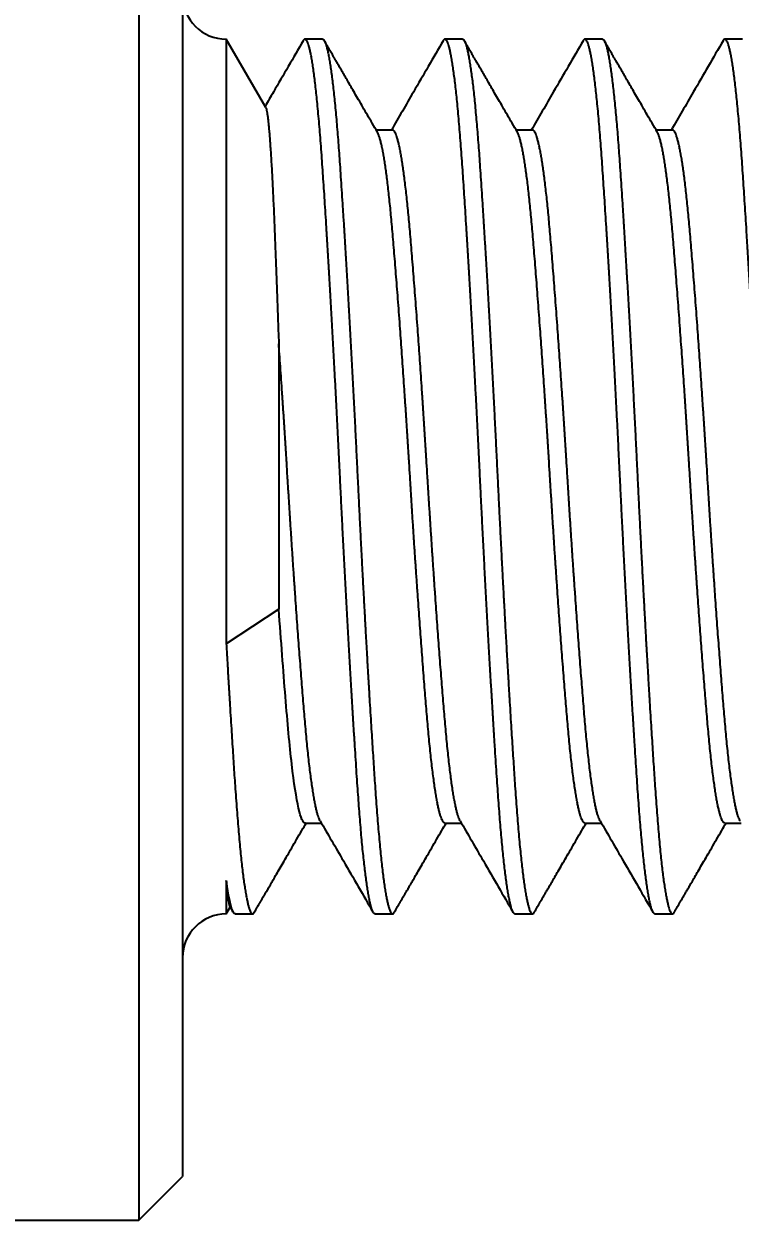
# Model space of a CAD drawing. Header units: millimetres. Extents: x 1.1 to 47.7, y 1.1 to 36.6.
# Drawn here: x 25.13 to 29.22, y 12.52 to 19.36 of the extents above; entities that cross this region are included whole.
import ezdxf

# ---------------------------------------------------------------- set-up
doc = ezdxf.new("R2010")
doc.units = ezdxf.units.MM
doc.header["$LTSCALE"] = 0.17487
doc.linetypes.add('SLD-Solid', pattern=[0])
doc.styles.add('SLDTEXTSTYLE0', font='ARIAL.TTF', dxfattribs={"width": 0.948})
doc.dimstyles.new('SLDDIMSTYLE1', dxfattribs={"dimtxt": 0.538946, "dimasz": 0.538946, "dimexe": 0, "dimexo": 0.0625, "dimgap": 0.134737, "dimtad": 0, "dimtih": 1, "dimtoh": 1, "dimdec": 3, "dimrnd": 1e-09, "dimzin": 12, "dimdsep": 46, "dimtxsty": 'SLDTEXTSTYLE0', "dimsah": 1, "dimcen": 0.09, "dimadec": 0, "dimazin": 3, "dimtfac": 1, "dimtdec": 3, "dimtofl": 0, "dimtmove": 0, "dimatfit": 3, "dimfxl": 0, "dimfrac": 2, "dimtolj": 1, "dimtzin": 12, "dimarcsym": 0})

# ---------------------------------------------------------------- blocks, each defined once
blk = doc.blocks.new('_D_3')
at = {"color": 7, "linetype": 'SLD-Solid', "lineweight": 0}
for p, q in [((26.0373, 21.5791), (26.0373, 23.0497)), ((42.0373, 19.8291), (42.0373, 23.0497)), ((26.0373, 22.7721), (33.0103, 22.7721)), ((42.0373, 22.7721), (35.0666, 22.7721))]:
    blk.add_line(p, q, dxfattribs=at)
at = {"color": 7, "linetype": 'SLD-Solid', "lineweight": 18}
for points in [[(26.0373, 22.7721), (26.5763, 22.6892), (26.5763, 22.855)], [(42.0373, 22.7721), (41.4984, 22.855), (41.4984, 22.6892)]]:
    blk.add_solid(points, dxfattribs=at)
at = {"color": 7, "linetype": 'SLD-Solid', "lineweight": 18, "insert": (33.0103, 23.074), "char_height": 0.55521, "attachment_point": 1, "style": 'SLDTEXTSTYLE0'}
blk.add_mtext('16mm', dxfattribs=at)

msp = doc.modelspace()

# ---------------------------------------------------------------- linework, layer by layer
at = {"color": 7, "linetype": 'SLD-Solid', "lineweight": 25}
for p, q in [((25.7873, 21.0239), (25.7873, 12.5239)), ((26.0373, 20.7739), (26.0373, 12.7739)), ((26.5124, 18.8841), (26.2873, 19.2739)), ((26.2873, 19.2739), (26.2873, 15.8172)), ((26.8373, 19.2739), (26.7373, 19.2739)), ((27.6373, 19.2739), (27.5373, 19.2739)), ((28.4373, 19.2739), (28.3373, 19.2739)), ((29.2373, 19.2739), (29.1373, 19.2739)), ((27.2373, 18.7543), (27.1439, 18.7543)), ((28.0373, 18.7543), (27.9439, 18.7543)), ((28.8373, 18.7543), (28.7439, 18.7543)), ((26.5873, 16.016), (26.2873, 15.8172)), ((26.7373, 14.7935), (26.8307, 14.7935)), ((27.5373, 14.7935), (27.6307, 14.7935)), ((28.3373, 14.7935), (28.4307, 14.7935)), ((29.1373, 14.7935), (29.2307, 14.7935)), ((26.2873, 14.4642), (26.2873, 14.2739)), ((26.2873, 14.2739), (26.3097, 14.3126)), ((26.3067, 14.3177), (26.3268, 14.2831)), ((26.3373, 14.2739), (26.4373, 14.2739)), ((27.1373, 14.2739), (27.2373, 14.2739)), ((27.9373, 14.2739), (28.0373, 14.2739)), ((28.7373, 14.2739), (28.8373, 14.2739)), ((25.7873, 12.5239), (26.0373, 12.7739)), ((25.0373, 12.5239), (25.7873, 12.5239))]:
    msp.add_line(p, q, dxfattribs=at)
for centre, start, end in [((26.2873, 19.5239), 180, 270), ((26.2873, 14.0239), 90, 180)]:
    msp.add_arc(centre, 0.25, start, end, dxfattribs=at)
for points, knots in [([(26.7268, 19.2646), (26.67, 19.1667), (26.5975, 19.0417), (26.525, 18.9167), (26.5092, 18.8895)], [0, 0, 0, 0, 0.782898, 1, 1, 1, 1]), ([(27.1373, 14.2739), (27.1357, 14.2743), (27.1326, 14.275), (27.1277, 14.281), (27.1227, 14.2907), (27.1177, 14.3043), (27.1127, 14.3218), (27.1076, 14.343), (27.1025, 14.3681), (27.0973, 14.397), (27.0922, 14.4295), (27.0871, 14.4655), (27.082, 14.5047), (27.0769, 14.5474), (27.0718, 14.5937), (27.0667, 14.6436), (27.0616, 14.697), (27.0566, 14.7533), (27.0516, 14.8126), (27.0468, 14.8745), (27.042, 14.9389), (27.0373, 15.0067), (27.0324, 15.0782), (27.0274, 15.1539), (27.0223, 15.2328), (27.0172, 15.3146), (27.0119, 15.3993), (27.0067, 15.485), (27.0015, 15.5714), (26.9964, 15.658), (26.9913, 15.7465), (26.9862, 15.8367), (26.9811, 15.9282), (26.976, 16.021), (26.9709, 16.1147), (26.9659, 16.2093), (26.9609, 16.3044), (26.956, 16.3992), (26.9512, 16.4936), (26.9465, 16.5873), (26.9418, 16.6807), (26.9372, 16.7764), (26.9324, 16.8745), (26.9274, 16.9755), (26.9223, 17.0767), (26.9172, 17.178), (26.9119, 17.2791), (26.9067, 17.3778), (26.9015, 17.4739), (26.8964, 17.5673), (26.8913, 17.6595), (26.8862, 17.7505), (26.8811, 17.84), (26.876, 17.9277), (26.8709, 18.0135), (26.8659, 18.0972), (26.8609, 18.1786), (26.856, 18.2572), (26.8512, 18.3327), (26.8465, 18.4052), (26.8418, 18.475), (26.8372, 18.5438), (26.8324, 18.6119), (26.8274, 18.6789), (26.8223, 18.7432), (26.8172, 18.8047), (26.8119, 18.8629), (26.8067, 18.9168), (26.8015, 18.9664), (26.7964, 19.0118), (26.7913, 19.0537), (26.7862, 19.0923), (26.7811, 19.1272), (26.776, 19.1585), (26.7709, 19.1861), (26.7659, 19.2099), (26.7609, 19.23), (26.756, 19.2463), (26.7512, 19.2587), (26.7465, 19.2675), (26.7418, 19.2727), (26.7372, 19.2746), (26.7324, 19.2723), (26.7289, 19.2688), (26.727, 19.2649), (26.7268, 19.2644)], [0, 0, 0, 0, 0.012117, 0.02432, 0.036599, 0.048947, 0.061117, 0.073335, 0.08559, 0.097874, 0.110177, 0.122269, 0.13436, 0.146442, 0.158505, 0.170785, 0.183026, 0.195219, 0.207355, 0.219425, 0.23142, 0.243333, 0.255773, 0.268303, 0.280914, 0.293596, 0.306338, 0.319131, 0.331229, 0.343353, 0.355493, 0.367641, 0.379787, 0.391922, 0.404036, 0.41612, 0.428164, 0.440161, 0.451889, 0.463554, 0.475148, 0.486665, 0.499106, 0.511636, 0.524247, 0.536928, 0.549671, 0.562463, 0.574561, 0.586685, 0.598826, 0.610974, 0.62312, 0.635255, 0.647368, 0.659452, 0.671497, 0.683494, 0.695222, 0.706887, 0.718481, 0.729998, 0.742438, 0.754968, 0.767579, 0.780261, 0.793003, 0.805796, 0.817894, 0.830018, 0.842159, 0.854307, 0.866453, 0.878587, 0.890701, 0.902785, 0.91483, 0.926827, 0.938554, 0.950219, 0.961814, 0.973331, 0.985771, 0.998301, 1, 1, 1, 1]), ([(26.8373, 19.2739), (26.8389, 19.2735), (26.8422, 19.2727), (26.8472, 19.2664), (26.8523, 19.2562), (26.8575, 19.2417), (26.8627, 19.223), (26.8679, 19.2005), (26.8731, 19.1745), (26.8782, 19.1453), (26.8833, 19.1124), (26.8884, 19.0759), (26.8936, 19.0359), (26.8987, 18.9924), (26.9037, 18.9457), (26.9088, 18.8957), (26.9138, 18.8427), (26.9187, 18.7871), (26.9235, 18.7291), (26.9282, 18.6691), (26.9328, 18.6067), (26.9374, 18.5403), (26.9422, 18.4695), (26.9472, 18.3939), (26.9523, 18.315), (26.9575, 18.2332), (26.9627, 18.1485), (26.9679, 18.0628), (26.9731, 17.9764), (26.9782, 17.8897), (26.9833, 17.8012), (26.9884, 17.7111), (26.9936, 17.6196), (26.9987, 17.5268), (27.0037, 17.433), (27.0088, 17.3385), (27.0138, 17.2434), (27.0187, 17.1486), (27.0235, 17.0542), (27.0282, 16.9605), (27.0328, 16.867), (27.0373, 16.775), (27.0417, 16.6841), (27.0461, 16.594), (27.0506, 16.5037), (27.0552, 16.4132), (27.0599, 16.3229), (27.0645, 16.2345), (27.0691, 16.1482), (27.0736, 16.0642), (27.0782, 15.9808), (27.0827, 15.8984), (27.0874, 15.8153), (27.0922, 15.7319), (27.097, 15.6483), (27.1018, 15.5664), (27.1066, 15.4863), (27.1114, 15.4082), (27.116, 15.3336), (27.1205, 15.2626), (27.1248, 15.195), (27.129, 15.1297), (27.1332, 15.0666), (27.1376, 15.002), (27.1422, 14.9359), (27.1472, 14.8689), (27.1523, 14.8045), (27.1575, 14.7431), (27.1627, 14.6848), (27.1679, 14.6309), (27.1731, 14.5814), (27.1782, 14.536), (27.1833, 14.494), (27.1884, 14.4555), (27.1936, 14.4206), (27.1987, 14.3893), (27.2037, 14.3617), (27.2088, 14.3378), (27.2138, 14.3177), (27.2187, 14.3015), (27.2235, 14.2891), (27.2282, 14.2803), (27.2328, 14.2751), (27.2374, 14.2732), (27.2422, 14.2755), (27.2457, 14.279), (27.2477, 14.2829), (27.2479, 14.2834)], [0, 0, 0, 0, 0.01244, 0.02497, 0.037581, 0.050263, 0.063005, 0.075798, 0.087896, 0.10002, 0.11216, 0.124308, 0.136454, 0.148589, 0.160702, 0.172786, 0.184831, 0.196828, 0.208555, 0.22022, 0.231815, 0.243332, 0.255772, 0.268302, 0.280913, 0.293594, 0.306337, 0.319129, 0.331227, 0.343351, 0.355492, 0.36764, 0.379786, 0.39192, 0.404034, 0.416118, 0.428162, 0.440159, 0.451887, 0.463552, 0.475146, 0.486663, 0.497766, 0.508942, 0.520183, 0.531484, 0.542836, 0.554233, 0.565012, 0.575819, 0.586645, 0.597484, 0.60833, 0.619833, 0.631329, 0.642808, 0.654264, 0.665688, 0.677073, 0.687764, 0.698409, 0.708999, 0.719531, 0.729997, 0.742437, 0.754968, 0.767579, 0.78026, 0.793002, 0.805795, 0.817893, 0.830017, 0.842158, 0.854305, 0.866451, 0.878586, 0.8907, 0.902783, 0.914828, 0.926825, 0.938553, 0.950218, 0.961812, 0.973329, 0.985769, 0.998299, 1, 1, 1, 1]), ([(27.1508, 18.7425), (27.141, 18.7593), (27.122, 18.7921), (27.0943, 18.8397), (27.0684, 18.8844), (27.0441, 18.9262), (27.0217, 18.9648), (27.0012, 19.0003), (26.9824, 19.0326), (26.9652, 19.0622), (26.9497, 19.089), (26.9357, 19.1131), (26.9234, 19.1344), (26.9127, 19.1529), (26.9029, 19.1697), (26.8921, 19.1883), (26.8793, 19.2104), (26.8641, 19.2367), (26.8534, 19.255), (26.8479, 19.2646)], [0, 0, 0, 0, 0.096909, 0.188176, 0.273796, 0.353768, 0.42809, 0.495582, 0.557618, 0.614197, 0.665317, 0.711757, 0.752534, 0.787647, 0.817761, 0.849158, 0.894569, 0.944849, 1, 1, 1, 1]), ([(27.5268, 19.2646), (27.47, 19.1667), (27.3714, 18.9966), (27.2726, 18.8265), (27.2307, 18.7543)], [0, 0, 0, 0, 0.575371, 1, 1, 1, 1]), ([(27.9373, 14.2739), (27.9357, 14.2743), (27.9326, 14.275), (27.9277, 14.281), (27.9227, 14.2907), (27.9177, 14.3043), (27.9127, 14.3218), (27.9076, 14.343), (27.9025, 14.3681), (27.8973, 14.397), (27.8922, 14.4295), (27.8871, 14.4655), (27.882, 14.5047), (27.8769, 14.5474), (27.8718, 14.5937), (27.8667, 14.6436), (27.8616, 14.697), (27.8566, 14.7533), (27.8516, 14.8126), (27.8468, 14.8745), (27.842, 14.9389), (27.8373, 15.0067), (27.8324, 15.0782), (27.8274, 15.1539), (27.8223, 15.2328), (27.8172, 15.3146), (27.8119, 15.3993), (27.8067, 15.485), (27.8015, 15.5714), (27.7964, 15.658), (27.7913, 15.7465), (27.7862, 15.8367), (27.7811, 15.9282), (27.776, 16.021), (27.7709, 16.1147), (27.7659, 16.2093), (27.7609, 16.3044), (27.756, 16.3992), (27.7512, 16.4936), (27.7465, 16.5873), (27.7418, 16.6807), (27.7372, 16.7764), (27.7324, 16.8745), (27.7274, 16.9755), (27.7223, 17.0767), (27.7172, 17.178), (27.7119, 17.2791), (27.7067, 17.3778), (27.7015, 17.4739), (27.6964, 17.5673), (27.6913, 17.6595), (27.6862, 17.7505), (27.6811, 17.84), (27.676, 17.9277), (27.6709, 18.0135), (27.6659, 18.0972), (27.6609, 18.1786), (27.656, 18.2572), (27.6512, 18.3327), (27.6465, 18.4052), (27.6418, 18.475), (27.6372, 18.5438), (27.6324, 18.6119), (27.6274, 18.6789), (27.6223, 18.7432), (27.6172, 18.8047), (27.6119, 18.8629), (27.6067, 18.9168), (27.6015, 18.9664), (27.5964, 19.0118), (27.5913, 19.0537), (27.5862, 19.0923), (27.5811, 19.1272), (27.576, 19.1585), (27.5709, 19.1861), (27.5659, 19.2099), (27.5609, 19.23), (27.556, 19.2463), (27.5512, 19.2587), (27.5465, 19.2675), (27.5418, 19.2727), (27.5372, 19.2746), (27.5324, 19.2723), (27.5289, 19.2688), (27.527, 19.2649), (27.5268, 19.2644)], [0, 0, 0, 0, 0.012117, 0.02432, 0.036599, 0.048947, 0.061117, 0.073335, 0.08559, 0.097874, 0.110177, 0.122269, 0.13436, 0.146442, 0.158505, 0.170785, 0.183026, 0.195219, 0.207355, 0.219425, 0.23142, 0.243333, 0.255773, 0.268303, 0.280914, 0.293596, 0.306338, 0.319131, 0.331229, 0.343353, 0.355493, 0.367641, 0.379787, 0.391922, 0.404036, 0.41612, 0.428164, 0.440161, 0.451889, 0.463554, 0.475148, 0.486665, 0.499106, 0.511636, 0.524247, 0.536928, 0.549671, 0.562463, 0.574561, 0.586685, 0.598826, 0.610974, 0.62312, 0.635255, 0.647368, 0.659452, 0.671497, 0.683494, 0.695222, 0.706887, 0.718481, 0.729998, 0.742438, 0.754968, 0.767579, 0.780261, 0.793003, 0.805796, 0.817894, 0.830018, 0.842159, 0.854307, 0.866453, 0.878587, 0.890701, 0.902785, 0.91483, 0.926827, 0.938554, 0.950219, 0.961814, 0.973331, 0.985771, 0.998301, 1, 1, 1, 1]), ([(27.6373, 19.2739), (27.6389, 19.2735), (27.6422, 19.2727), (27.6472, 19.2664), (27.6523, 19.2562), (27.6575, 19.2417), (27.6627, 19.223), (27.6679, 19.2005), (27.6731, 19.1745), (27.6782, 19.1453), (27.6833, 19.1124), (27.6884, 19.0759), (27.6936, 19.0359), (27.6987, 18.9924), (27.7037, 18.9457), (27.7088, 18.8957), (27.7138, 18.8427), (27.7187, 18.7871), (27.7235, 18.7291), (27.7282, 18.6691), (27.7328, 18.6067), (27.7374, 18.5403), (27.7422, 18.4695), (27.7472, 18.3939), (27.7523, 18.315), (27.7575, 18.2332), (27.7627, 18.1485), (27.7679, 18.0628), (27.7731, 17.9764), (27.7782, 17.8897), (27.7833, 17.8012), (27.7884, 17.7111), (27.7936, 17.6196), (27.7987, 17.5268), (27.8037, 17.433), (27.8088, 17.3385), (27.8138, 17.2434), (27.8187, 17.1486), (27.8235, 17.0542), (27.8282, 16.9605), (27.8328, 16.867), (27.8373, 16.775), (27.8417, 16.6841), (27.8461, 16.594), (27.8506, 16.5037), (27.8552, 16.4132), (27.8599, 16.3229), (27.8645, 16.2345), (27.8691, 16.1482), (27.8736, 16.0642), (27.8782, 15.9808), (27.8827, 15.8984), (27.8874, 15.8153), (27.8922, 15.7319), (27.897, 15.6483), (27.9018, 15.5664), (27.9066, 15.4863), (27.9114, 15.4082), (27.916, 15.3336), (27.9205, 15.2626), (27.9248, 15.195), (27.929, 15.1297), (27.9332, 15.0666), (27.9376, 15.002), (27.9422, 14.9359), (27.9472, 14.8689), (27.9523, 14.8045), (27.9575, 14.7431), (27.9627, 14.6848), (27.9679, 14.6309), (27.9731, 14.5814), (27.9782, 14.536), (27.9833, 14.494), (27.9884, 14.4555), (27.9936, 14.4206), (27.9987, 14.3893), (28.0037, 14.3617), (28.0088, 14.3378), (28.0138, 14.3177), (28.0187, 14.3015), (28.0235, 14.2891), (28.0282, 14.2803), (28.0328, 14.2751), (28.0374, 14.2732), (28.0422, 14.2755), (28.0457, 14.279), (28.0477, 14.2829), (28.0479, 14.2834)], [0, 0, 0, 0, 0.01244, 0.02497, 0.037581, 0.050263, 0.063005, 0.075798, 0.087896, 0.10002, 0.11216, 0.124308, 0.136454, 0.148589, 0.160702, 0.172786, 0.184831, 0.196828, 0.208555, 0.22022, 0.231815, 0.243332, 0.255772, 0.268302, 0.280913, 0.293594, 0.306337, 0.319129, 0.331227, 0.343351, 0.355492, 0.36764, 0.379786, 0.39192, 0.404034, 0.416118, 0.428162, 0.440159, 0.451887, 0.463552, 0.475146, 0.486663, 0.497766, 0.508942, 0.520183, 0.531484, 0.542836, 0.554233, 0.565012, 0.575819, 0.586645, 0.597484, 0.60833, 0.619833, 0.631329, 0.642808, 0.654264, 0.665688, 0.677073, 0.687764, 0.698409, 0.708999, 0.719531, 0.729997, 0.742437, 0.754968, 0.767579, 0.78026, 0.793002, 0.805795, 0.817893, 0.830017, 0.842158, 0.854305, 0.866451, 0.878586, 0.8907, 0.902783, 0.914828, 0.926825, 0.938553, 0.950218, 0.961812, 0.973329, 0.985769, 0.998299, 1, 1, 1, 1]), ([(27.9508, 18.7425), (27.941, 18.7593), (27.922, 18.7921), (27.8943, 18.8397), (27.8684, 18.8844), (27.8441, 18.9262), (27.8217, 18.9648), (27.8012, 19.0003), (27.7824, 19.0326), (27.7652, 19.0622), (27.7497, 19.089), (27.7357, 19.1131), (27.7234, 19.1344), (27.7127, 19.1529), (27.7029, 19.1697), (27.6921, 19.1883), (27.6793, 19.2104), (27.6641, 19.2367), (27.6534, 19.255), (27.6479, 19.2646)], [0, 0, 0, 0, 0.096909, 0.188176, 0.273796, 0.353768, 0.42809, 0.495582, 0.557618, 0.614197, 0.665317, 0.711757, 0.752534, 0.787647, 0.817761, 0.849158, 0.894569, 0.944849, 1, 1, 1, 1]), ([(28.3268, 19.2646), (28.27, 19.1667), (28.1714, 18.9966), (28.0726, 18.8265), (28.0307, 18.7543)], [0, 0, 0, 0, 0.575371, 1, 1, 1, 1]), ([(28.7373, 14.2739), (28.7357, 14.2743), (28.7326, 14.275), (28.7277, 14.281), (28.7227, 14.2907), (28.7177, 14.3043), (28.7127, 14.3218), (28.7076, 14.343), (28.7025, 14.3681), (28.6973, 14.397), (28.6922, 14.4295), (28.6871, 14.4655), (28.682, 14.5047), (28.6769, 14.5474), (28.6718, 14.5937), (28.6667, 14.6436), (28.6616, 14.697), (28.6566, 14.7533), (28.6516, 14.8126), (28.6468, 14.8745), (28.642, 14.9389), (28.6373, 15.0067), (28.6324, 15.0782), (28.6274, 15.1539), (28.6223, 15.2328), (28.6172, 15.3146), (28.6119, 15.3993), (28.6067, 15.485), (28.6015, 15.5714), (28.5964, 15.658), (28.5913, 15.7465), (28.5862, 15.8367), (28.5811, 15.9282), (28.576, 16.021), (28.5709, 16.1147), (28.5659, 16.2093), (28.5609, 16.3044), (28.556, 16.3992), (28.5512, 16.4936), (28.5465, 16.5873), (28.5418, 16.6807), (28.5372, 16.7764), (28.5324, 16.8745), (28.5274, 16.9755), (28.5223, 17.0767), (28.5172, 17.178), (28.5119, 17.2791), (28.5067, 17.3778), (28.5015, 17.4739), (28.4964, 17.5673), (28.4913, 17.6595), (28.4862, 17.7505), (28.4811, 17.84), (28.476, 17.9277), (28.4709, 18.0135), (28.4659, 18.0972), (28.4609, 18.1786), (28.456, 18.2572), (28.4512, 18.3327), (28.4465, 18.4052), (28.4418, 18.475), (28.4372, 18.5438), (28.4324, 18.6119), (28.4274, 18.6789), (28.4223, 18.7432), (28.4172, 18.8047), (28.4119, 18.8629), (28.4067, 18.9168), (28.4015, 18.9664), (28.3964, 19.0118), (28.3913, 19.0537), (28.3862, 19.0923), (28.3811, 19.1272), (28.376, 19.1585), (28.3709, 19.1861), (28.3659, 19.2099), (28.3609, 19.23), (28.356, 19.2463), (28.3512, 19.2587), (28.3465, 19.2675), (28.3418, 19.2727), (28.3372, 19.2746), (28.3324, 19.2723), (28.3289, 19.2688), (28.327, 19.2649), (28.3268, 19.2644)], [0, 0, 0, 0, 0.012117, 0.02432, 0.036599, 0.048947, 0.061117, 0.073335, 0.08559, 0.097874, 0.110177, 0.122269, 0.13436, 0.146442, 0.158505, 0.170785, 0.183026, 0.195219, 0.207355, 0.219425, 0.23142, 0.243333, 0.255773, 0.268303, 0.280914, 0.293596, 0.306338, 0.319131, 0.331229, 0.343353, 0.355493, 0.367641, 0.379787, 0.391922, 0.404036, 0.41612, 0.428164, 0.440161, 0.451889, 0.463554, 0.475148, 0.486665, 0.499106, 0.511636, 0.524247, 0.536928, 0.549671, 0.562463, 0.574561, 0.586685, 0.598826, 0.610974, 0.62312, 0.635255, 0.647368, 0.659452, 0.671497, 0.683494, 0.695222, 0.706887, 0.718481, 0.729998, 0.742438, 0.754968, 0.767579, 0.780261, 0.793003, 0.805796, 0.817894, 0.830018, 0.842159, 0.854307, 0.866453, 0.878587, 0.890701, 0.902785, 0.91483, 0.926827, 0.938554, 0.950219, 0.961814, 0.973331, 0.985771, 0.998301, 1, 1, 1, 1]), ([(28.4373, 19.2739), (28.4389, 19.2735), (28.4422, 19.2727), (28.4472, 19.2664), (28.4523, 19.2562), (28.4575, 19.2417), (28.4627, 19.223), (28.4679, 19.2005), (28.4731, 19.1745), (28.4782, 19.1453), (28.4833, 19.1124), (28.4884, 19.0759), (28.4936, 19.0359), (28.4987, 18.9924), (28.5037, 18.9457), (28.5088, 18.8957), (28.5138, 18.8427), (28.5187, 18.7871), (28.5235, 18.7291), (28.5282, 18.6691), (28.5328, 18.6067), (28.5374, 18.5403), (28.5422, 18.4695), (28.5472, 18.3939), (28.5523, 18.315), (28.5575, 18.2332), (28.5627, 18.1485), (28.5679, 18.0628), (28.5731, 17.9764), (28.5782, 17.8897), (28.5833, 17.8012), (28.5884, 17.7111), (28.5936, 17.6196), (28.5987, 17.5268), (28.6037, 17.433), (28.6088, 17.3385), (28.6138, 17.2434), (28.6187, 17.1486), (28.6235, 17.0542), (28.6282, 16.9605), (28.6328, 16.867), (28.6373, 16.775), (28.6417, 16.6841), (28.6461, 16.594), (28.6506, 16.5037), (28.6552, 16.4132), (28.6599, 16.3229), (28.6645, 16.2345), (28.6691, 16.1482), (28.6736, 16.0642), (28.6782, 15.9808), (28.6827, 15.8984), (28.6874, 15.8153), (28.6922, 15.7319), (28.697, 15.6483), (28.7018, 15.5664), (28.7066, 15.4863), (28.7114, 15.4082), (28.716, 15.3336), (28.7205, 15.2626), (28.7248, 15.195), (28.729, 15.1297), (28.7332, 15.0666), (28.7376, 15.002), (28.7422, 14.9359), (28.7472, 14.8689), (28.7523, 14.8045), (28.7575, 14.7431), (28.7627, 14.6848), (28.7679, 14.6309), (28.7731, 14.5814), (28.7782, 14.536), (28.7833, 14.494), (28.7884, 14.4555), (28.7936, 14.4206), (28.7987, 14.3893), (28.8037, 14.3617), (28.8088, 14.3378), (28.8138, 14.3177), (28.8187, 14.3015), (28.8235, 14.2891), (28.8282, 14.2803), (28.8328, 14.2751), (28.8374, 14.2732), (28.8422, 14.2755), (28.8457, 14.279), (28.8477, 14.2829), (28.8479, 14.2834)], [0, 0, 0, 0, 0.01244, 0.02497, 0.037581, 0.050263, 0.063005, 0.075798, 0.087896, 0.10002, 0.11216, 0.124308, 0.136454, 0.148589, 0.160702, 0.172786, 0.184831, 0.196828, 0.208555, 0.22022, 0.231815, 0.243332, 0.255772, 0.268302, 0.280913, 0.293594, 0.306337, 0.319129, 0.331227, 0.343351, 0.355492, 0.36764, 0.379786, 0.39192, 0.404034, 0.416118, 0.428162, 0.440159, 0.451887, 0.463552, 0.475146, 0.486663, 0.497766, 0.508942, 0.520183, 0.531484, 0.542836, 0.554233, 0.565012, 0.575819, 0.586645, 0.597484, 0.60833, 0.619833, 0.631329, 0.642808, 0.654264, 0.665688, 0.677073, 0.687764, 0.698409, 0.708999, 0.719531, 0.729997, 0.742437, 0.754968, 0.767579, 0.78026, 0.793002, 0.805795, 0.817893, 0.830017, 0.842158, 0.854305, 0.866451, 0.878586, 0.8907, 0.902783, 0.914828, 0.926825, 0.938553, 0.950218, 0.961812, 0.973329, 0.985769, 0.998299, 1, 1, 1, 1]), ([(28.7508, 18.7425), (28.741, 18.7593), (28.722, 18.7921), (28.6943, 18.8397), (28.6684, 18.8844), (28.6441, 18.9262), (28.6217, 18.9648), (28.6012, 19.0003), (28.5824, 19.0326), (28.5652, 19.0622), (28.5497, 19.089), (28.5357, 19.1131), (28.5234, 19.1344), (28.5127, 19.1529), (28.5029, 19.1697), (28.4921, 19.1883), (28.4793, 19.2104), (28.4641, 19.2367), (28.4534, 19.255), (28.4479, 19.2646)], [0, 0, 0, 0, 0.0969093, 0.1881756, 0.2737962, 0.3537685, 0.4280899, 0.4955816, 0.557618, 0.6141972, 0.6653174, 0.7117567, 0.7525337, 0.7876471, 0.8177606, 0.8491585, 0.8945687, 0.9448489, 1, 1, 1, 1]), ([(29.1268, 19.2646), (29.07, 19.1667), (28.9714, 18.9966), (28.8726, 18.8265), (28.8307, 18.7543)], [0, 0, 0, 0, 0.575371, 1, 1, 1, 1]), ([(29.5373, 14.2739), (29.5357, 14.2743), (29.5326, 14.275), (29.5277, 14.281), (29.5227, 14.2907), (29.5177, 14.3043), (29.5127, 14.3218), (29.5076, 14.343), (29.5025, 14.3681), (29.4973, 14.397), (29.4922, 14.4295), (29.4871, 14.4655), (29.482, 14.5047), (29.4769, 14.5474), (29.4718, 14.5937), (29.4667, 14.6436), (29.4616, 14.697), (29.4566, 14.7533), (29.4516, 14.8126), (29.4468, 14.8745), (29.442, 14.9389), (29.4373, 15.0067), (29.4324, 15.0782), (29.4274, 15.1539), (29.4223, 15.2328), (29.4172, 15.3146), (29.4119, 15.3993), (29.4067, 15.485), (29.4015, 15.5714), (29.3964, 15.658), (29.3913, 15.7465), (29.3862, 15.8367), (29.3811, 15.9282), (29.376, 16.021), (29.3709, 16.1147), (29.3659, 16.2093), (29.3609, 16.3044), (29.356, 16.3992), (29.3512, 16.4936), (29.3465, 16.5873), (29.3418, 16.6807), (29.3372, 16.7764), (29.3324, 16.8745), (29.3274, 16.9755), (29.3223, 17.0767), (29.3172, 17.178), (29.3119, 17.2791), (29.3067, 17.3778), (29.3015, 17.4739), (29.2964, 17.5673), (29.2913, 17.6595), (29.2862, 17.7505), (29.2811, 17.84), (29.276, 17.9277), (29.2709, 18.0135), (29.2659, 18.0972), (29.2609, 18.1786), (29.256, 18.2572), (29.2512, 18.3327), (29.2465, 18.4052), (29.2418, 18.475), (29.2372, 18.5438), (29.2324, 18.6119), (29.2274, 18.6789), (29.2223, 18.7432), (29.2172, 18.8047), (29.2119, 18.8629), (29.2067, 18.9168), (29.2015, 18.9664), (29.1964, 19.0118), (29.1913, 19.0537), (29.1862, 19.0923), (29.1811, 19.1272), (29.176, 19.1585), (29.1709, 19.1861), (29.1659, 19.2099), (29.1609, 19.23), (29.156, 19.2463), (29.1512, 19.2587), (29.1465, 19.2675), (29.1418, 19.2727), (29.1372, 19.2746), (29.1324, 19.2723), (29.1289, 19.2688), (29.127, 19.2649), (29.1268, 19.2644)], [0, 0, 0, 0, 0.012117, 0.02432, 0.036599, 0.048947, 0.061117, 0.073335, 0.08559, 0.097874, 0.110177, 0.122269, 0.13436, 0.146442, 0.158505, 0.170785, 0.183026, 0.195219, 0.207355, 0.219425, 0.23142, 0.243333, 0.255773, 0.268303, 0.280914, 0.293596, 0.306338, 0.319131, 0.331229, 0.343353, 0.355493, 0.367641, 0.379787, 0.391922, 0.404036, 0.41612, 0.428164, 0.440161, 0.451889, 0.463554, 0.475148, 0.486665, 0.499106, 0.511636, 0.524247, 0.536928, 0.549671, 0.562463, 0.574561, 0.586685, 0.598826, 0.610974, 0.62312, 0.635255, 0.647368, 0.659452, 0.671497, 0.683494, 0.695222, 0.706887, 0.718481, 0.729998, 0.742438, 0.754968, 0.767579, 0.780261, 0.793003, 0.805796, 0.817894, 0.830018, 0.842159, 0.854307, 0.866453, 0.878587, 0.890701, 0.902785, 0.91483, 0.926827, 0.938554, 0.950219, 0.961814, 0.973331, 0.985771, 0.998301, 1, 1, 1, 1]), ([(26.5123, 18.8841), (26.5132, 18.8823), (26.5149, 18.8787), (26.5176, 18.868), (26.5203, 18.8535), (26.5231, 18.8351), (26.5258, 18.8133), (26.5285, 18.7883), (26.5312, 18.7596), (26.534, 18.7272), (26.5368, 18.6909), (26.5397, 18.6507), (26.5425, 18.6069), (26.5453, 18.5605), (26.5481, 18.5118), (26.5508, 18.461), (26.5534, 18.4073), (26.5561, 18.3503), (26.5588, 18.2902), (26.5615, 18.2268), (26.5641, 18.1606), (26.5667, 18.0943), (26.5692, 18.0285), (26.5717, 17.9634), (26.5742, 17.8965), (26.5768, 17.8273), (26.5794, 17.7561), (26.582, 17.6829), (26.5846, 17.6081), (26.5864, 17.5572), (26.5873, 17.5317)], [0, 0, 0, 0, 0.036575, 0.0746, 0.112929, 0.151258, 0.187452, 0.223646, 0.260103, 0.296559, 0.333844, 0.371129, 0.408701, 0.446274, 0.481721, 0.517168, 0.552862, 0.588555, 0.62503, 0.661504, 0.698253, 0.735003, 0.767588, 0.800173, 0.832967, 0.865761, 0.899208, 0.932655, 0.966327, 1, 1, 1, 1]), ([(27.5373, 14.7935), (27.5373, 14.7935), (27.5357, 14.7929), (27.5324, 14.7948), (27.5274, 14.7993), (27.5223, 14.8075), (27.5172, 14.819), (27.5119, 14.8338), (27.5067, 14.8516), (27.5015, 14.8722), (27.4964, 14.8953), (27.4913, 14.9214), (27.4862, 14.9503), (27.4809, 14.9832), (27.4754, 15.0205), (27.4697, 15.0624), (27.4641, 15.1073), (27.4586, 15.1553), (27.4531, 15.206), (27.4477, 15.2593), (27.4425, 15.315), (27.4374, 15.3722), (27.4324, 15.4307), (27.4274, 15.4906), (27.4223, 15.5531), (27.4172, 15.6179), (27.4119, 15.685), (27.4067, 15.7529), (27.4015, 15.8213), (27.3964, 15.89), (27.3913, 15.9601), (27.3862, 16.0315), (27.3809, 16.1068), (27.3754, 16.186), (27.3697, 16.269), (27.3641, 16.3528), (27.3586, 16.437), (27.3531, 16.5214), (27.3477, 16.6058), (27.3425, 16.69), (27.3374, 16.7725), (27.3324, 16.8536), (27.3274, 16.9336), (27.3223, 17.0138), (27.3172, 17.094), (27.3119, 17.1741), (27.3067, 17.2523), (27.3015, 17.3284), (27.2964, 17.4024), (27.2913, 17.4755), (27.2862, 17.5475), (27.2809, 17.6211), (27.2754, 17.6959), (27.2697, 17.7714), (27.2641, 17.8449), (27.2586, 17.916), (27.2531, 17.9847), (27.2477, 18.0508), (27.2425, 18.1141), (27.2374, 18.1736), (27.2324, 18.2298), (27.2274, 18.283), (27.2223, 18.3339), (27.2172, 18.3826), (27.2119, 18.4287), (27.2067, 18.4714), (27.2015, 18.5107), (27.1964, 18.5466), (27.1913, 18.5799), (27.1862, 18.6104), (27.1809, 18.6391), (27.1754, 18.6657), (27.1697, 18.6895), (27.1641, 18.7097), (27.1586, 18.7259), (27.1541, 18.7367), (27.1516, 18.7408), (27.1508, 18.742)], [0, 0, 0, 0, 0.00001, 0.013251, 0.026587, 0.04001, 0.053508, 0.067071, 0.080688, 0.093565, 0.10647, 0.119393, 0.132324, 0.145252, 0.159667, 0.174052, 0.188394, 0.202681, 0.216898, 0.231033, 0.245075, 0.25901, 0.27225, 0.285587, 0.29901, 0.312508, 0.326071, 0.339687, 0.352565, 0.36547, 0.378393, 0.391324, 0.404252, 0.418666, 0.433051, 0.447394, 0.46168, 0.475898, 0.490033, 0.504074, 0.51801, 0.53125, 0.544587, 0.558009, 0.571508, 0.58507, 0.598687, 0.611564, 0.62447, 0.637393, 0.650323, 0.663252, 0.677666, 0.692051, 0.706394, 0.72068, 0.734897, 0.749033, 0.763074, 0.77701, 0.79025, 0.803587, 0.817009, 0.830507, 0.84407, 0.857687, 0.870564, 0.883469, 0.896392, 0.909323, 0.922252, 0.936666, 0.951051, 0.965394, 0.97968, 0.993897, 1, 1, 1, 1]), ([(27.6239, 14.8056), (27.6234, 14.8064), (27.6211, 14.8098), (27.6172, 14.8191), (27.6119, 14.8337), (27.6067, 14.8516), (27.6015, 14.8722), (27.5964, 14.8953), (27.5913, 14.9214), (27.5862, 14.9503), (27.5809, 14.9832), (27.5754, 15.0205), (27.5697, 15.0624), (27.5641, 15.1073), (27.5586, 15.1553), (27.5531, 15.206), (27.5477, 15.2593), (27.5425, 15.315), (27.5374, 15.3722), (27.5324, 15.4307), (27.5274, 15.4906), (27.5223, 15.5531), (27.5172, 15.6179), (27.5119, 15.685), (27.5067, 15.7529), (27.5015, 15.8213), (27.4964, 15.89), (27.4913, 15.9601), (27.4862, 16.0315), (27.4809, 16.1068), (27.4754, 16.186), (27.4697, 16.269), (27.4641, 16.3528), (27.4586, 16.437), (27.4531, 16.5214), (27.4477, 16.6058), (27.4425, 16.69), (27.4374, 16.7725), (27.4324, 16.8536), (27.4274, 16.9336), (27.4223, 17.0138), (27.4172, 17.094), (27.4119, 17.1741), (27.4067, 17.2523), (27.4015, 17.3284), (27.3964, 17.4024), (27.3913, 17.4755), (27.3862, 17.5475), (27.3809, 17.6211), (27.3754, 17.6959), (27.3697, 17.7714), (27.3641, 17.8449), (27.3586, 17.916), (27.3531, 17.9847), (27.3477, 18.0508), (27.3425, 18.1141), (27.3374, 18.1736), (27.3324, 18.2298), (27.3274, 18.283), (27.3223, 18.3339), (27.3172, 18.3826), (27.3119, 18.4287), (27.3067, 18.4714), (27.3015, 18.5107), (27.2964, 18.5466), (27.2913, 18.5799), (27.2862, 18.6104), (27.2809, 18.6391), (27.2754, 18.6657), (27.2697, 18.6895), (27.2641, 18.7096), (27.2586, 18.726), (27.2531, 18.7387), (27.2477, 18.7477), (27.2425, 18.7532), (27.239, 18.7539), (27.2373, 18.7543)], [0, 0, 0, 0, 0.00399, 0.017488, 0.031051, 0.044668, 0.057546, 0.070451, 0.083374, 0.096305, 0.109234, 0.123649, 0.138034, 0.152377, 0.166664, 0.180881, 0.195017, 0.209058, 0.222994, 0.236235, 0.249571, 0.262994, 0.276493, 0.290056, 0.303673, 0.31655, 0.329456, 0.342379, 0.35531, 0.368239, 0.382653, 0.397039, 0.411381, 0.425668, 0.439886, 0.454021, 0.468063, 0.481998, 0.495239, 0.508576, 0.521999, 0.535497, 0.54906, 0.562677, 0.575555, 0.58846, 0.601383, 0.614314, 0.627243, 0.641658, 0.656043, 0.670386, 0.684672, 0.69889, 0.713026, 0.727067, 0.741003, 0.754243, 0.76758, 0.781003, 0.794501, 0.808065, 0.821681, 0.834559, 0.847464, 0.860388, 0.873319, 0.886247, 0.900662, 0.915047, 0.92939, 0.943677, 0.957894, 0.97203, 0.986072, 1, 1, 1, 1]), ([(28.3373, 14.7935), (28.3373, 14.7935), (28.3357, 14.7929), (28.3324, 14.7948), (28.3274, 14.7993), (28.3223, 14.8075), (28.3172, 14.819), (28.3119, 14.8338), (28.3067, 14.8516), (28.3015, 14.8722), (28.2964, 14.8953), (28.2913, 14.9214), (28.2862, 14.9503), (28.2809, 14.9832), (28.2754, 15.0205), (28.2697, 15.0624), (28.2641, 15.1073), (28.2586, 15.1553), (28.2531, 15.206), (28.2477, 15.2593), (28.2425, 15.315), (28.2374, 15.3722), (28.2324, 15.4307), (28.2274, 15.4906), (28.2223, 15.5531), (28.2172, 15.6179), (28.2119, 15.685), (28.2067, 15.7529), (28.2015, 15.8213), (28.1964, 15.89), (28.1913, 15.9601), (28.1862, 16.0315), (28.1809, 16.1068), (28.1754, 16.186), (28.1697, 16.269), (28.1641, 16.3528), (28.1586, 16.437), (28.1531, 16.5214), (28.1477, 16.6058), (28.1425, 16.69), (28.1374, 16.7725), (28.1324, 16.8536), (28.1274, 16.9336), (28.1223, 17.0138), (28.1172, 17.094), (28.1119, 17.1741), (28.1067, 17.2523), (28.1015, 17.3284), (28.0964, 17.4024), (28.0913, 17.4755), (28.0862, 17.5475), (28.0809, 17.6211), (28.0754, 17.6959), (28.0697, 17.7714), (28.0641, 17.8449), (28.0586, 17.916), (28.0531, 17.9847), (28.0477, 18.0508), (28.0425, 18.1141), (28.0374, 18.1736), (28.0324, 18.2298), (28.0274, 18.283), (28.0223, 18.3339), (28.0172, 18.3826), (28.0119, 18.4287), (28.0067, 18.4714), (28.0015, 18.5107), (27.9964, 18.5466), (27.9913, 18.5799), (27.9862, 18.6104), (27.9809, 18.6391), (27.9754, 18.6657), (27.9697, 18.6895), (27.9641, 18.7097), (27.9586, 18.7259), (27.9541, 18.7367), (27.9516, 18.7408), (27.9508, 18.742)], [0, 0, 0, 0, 0.00001, 0.013251, 0.026587, 0.04001, 0.053508, 0.067071, 0.080688, 0.093565, 0.10647, 0.119393, 0.132324, 0.145252, 0.159667, 0.174052, 0.188394, 0.202681, 0.216898, 0.231033, 0.245075, 0.25901, 0.27225, 0.285587, 0.29901, 0.312508, 0.326071, 0.339687, 0.352565, 0.36547, 0.378393, 0.391324, 0.404252, 0.418666, 0.433051, 0.447394, 0.46168, 0.475898, 0.490033, 0.504074, 0.51801, 0.53125, 0.544587, 0.558009, 0.571508, 0.58507, 0.598687, 0.611564, 0.62447, 0.637393, 0.650323, 0.663252, 0.677666, 0.692051, 0.706394, 0.72068, 0.734897, 0.749033, 0.763074, 0.77701, 0.79025, 0.803587, 0.817009, 0.830507, 0.84407, 0.857687, 0.870564, 0.883469, 0.896392, 0.909323, 0.922252, 0.936666, 0.951051, 0.965394, 0.97968, 0.993897, 1, 1, 1, 1]), ([(28.4239, 14.8056), (28.4234, 14.8064), (28.4211, 14.8098), (28.4172, 14.8191), (28.4119, 14.8337), (28.4067, 14.8516), (28.4015, 14.8722), (28.3964, 14.8953), (28.3913, 14.9214), (28.3862, 14.9503), (28.3809, 14.9832), (28.3754, 15.0205), (28.3697, 15.0624), (28.3641, 15.1073), (28.3586, 15.1553), (28.3531, 15.206), (28.3477, 15.2593), (28.3425, 15.315), (28.3374, 15.3722), (28.3324, 15.4307), (28.3274, 15.4906), (28.3223, 15.5531), (28.3172, 15.6179), (28.3119, 15.685), (28.3067, 15.7529), (28.3015, 15.8213), (28.2964, 15.89), (28.2913, 15.9601), (28.2862, 16.0315), (28.2809, 16.1068), (28.2754, 16.186), (28.2697, 16.269), (28.2641, 16.3528), (28.2586, 16.437), (28.2531, 16.5214), (28.2477, 16.6058), (28.2425, 16.69), (28.2374, 16.7725), (28.2324, 16.8536), (28.2274, 16.9336), (28.2223, 17.0138), (28.2172, 17.094), (28.2119, 17.1741), (28.2067, 17.2523), (28.2015, 17.3284), (28.1964, 17.4024), (28.1913, 17.4755), (28.1862, 17.5475), (28.1809, 17.6211), (28.1754, 17.6959), (28.1697, 17.7714), (28.1641, 17.8449), (28.1586, 17.916), (28.1531, 17.9847), (28.1477, 18.0508), (28.1425, 18.1141), (28.1374, 18.1736), (28.1324, 18.2298), (28.1274, 18.283), (28.1223, 18.3339), (28.1172, 18.3826), (28.1119, 18.4287), (28.1067, 18.4714), (28.1015, 18.5107), (28.0964, 18.5466), (28.0913, 18.5799), (28.0862, 18.6104), (28.0809, 18.6391), (28.0754, 18.6657), (28.0697, 18.6895), (28.0641, 18.7096), (28.0586, 18.726), (28.0531, 18.7387), (28.0477, 18.7477), (28.0425, 18.7532), (28.039, 18.7539), (28.0373, 18.7543)], [0, 0, 0, 0, 0.00399, 0.017488, 0.031051, 0.044668, 0.057546, 0.070451, 0.083374, 0.096305, 0.109234, 0.123649, 0.138034, 0.152377, 0.166664, 0.180881, 0.195017, 0.209058, 0.222994, 0.236235, 0.249571, 0.262994, 0.276493, 0.290056, 0.303673, 0.31655, 0.329456, 0.342379, 0.35531, 0.368239, 0.382653, 0.397039, 0.411381, 0.425668, 0.439886, 0.454021, 0.468063, 0.481998, 0.495239, 0.508576, 0.521999, 0.535497, 0.54906, 0.562677, 0.575555, 0.58846, 0.601383, 0.614314, 0.627243, 0.641658, 0.656043, 0.670386, 0.684672, 0.69889, 0.713026, 0.727067, 0.741003, 0.754243, 0.76758, 0.781003, 0.794501, 0.808065, 0.821681, 0.834559, 0.847464, 0.860388, 0.873319, 0.886247, 0.900662, 0.915047, 0.92939, 0.943677, 0.957894, 0.97203, 0.986072, 1, 1, 1, 1]), ([(29.1373, 14.7935), (29.1373, 14.7935), (29.1357, 14.7929), (29.1324, 14.7948), (29.1274, 14.7993), (29.1223, 14.8075), (29.1172, 14.819), (29.1119, 14.8338), (29.1067, 14.8516), (29.1015, 14.8722), (29.0964, 14.8953), (29.0913, 14.9214), (29.0862, 14.9503), (29.0809, 14.9832), (29.0754, 15.0205), (29.0697, 15.0624), (29.0641, 15.1073), (29.0586, 15.1553), (29.0531, 15.206), (29.0477, 15.2593), (29.0425, 15.315), (29.0374, 15.3722), (29.0324, 15.4307), (29.0274, 15.4906), (29.0223, 15.5531), (29.0172, 15.6179), (29.0119, 15.685), (29.0067, 15.7529), (29.0015, 15.8213), (28.9964, 15.89), (28.9913, 15.9601), (28.9862, 16.0315), (28.9809, 16.1068), (28.9754, 16.186), (28.9697, 16.269), (28.9641, 16.3528), (28.9586, 16.437), (28.9531, 16.5214), (28.9477, 16.6058), (28.9425, 16.69), (28.9374, 16.7725), (28.9324, 16.8536), (28.9274, 16.9336), (28.9223, 17.0138), (28.9172, 17.094), (28.9119, 17.1741), (28.9067, 17.2523), (28.9015, 17.3284), (28.8964, 17.4024), (28.8913, 17.4755), (28.8862, 17.5475), (28.8809, 17.6211), (28.8754, 17.6959), (28.8697, 17.7714), (28.8641, 17.8449), (28.8586, 17.916), (28.8531, 17.9847), (28.8477, 18.0508), (28.8425, 18.1141), (28.8374, 18.1736), (28.8324, 18.2298), (28.8274, 18.283), (28.8223, 18.3339), (28.8172, 18.3826), (28.8119, 18.4287), (28.8067, 18.4714), (28.8015, 18.5107), (28.7964, 18.5466), (28.7913, 18.5799), (28.7862, 18.6104), (28.7809, 18.6391), (28.7754, 18.6657), (28.7697, 18.6895), (28.7641, 18.7097), (28.7586, 18.7259), (28.7541, 18.7367), (28.7516, 18.7408), (28.7508, 18.742)], [0, 0, 0, 0, 0.00001, 0.013251, 0.026587, 0.04001, 0.053508, 0.067071, 0.080688, 0.093565, 0.10647, 0.119393, 0.132324, 0.145252, 0.159667, 0.174052, 0.188394, 0.202681, 0.216898, 0.231033, 0.245075, 0.25901, 0.27225, 0.285587, 0.29901, 0.312508, 0.326071, 0.339687, 0.352565, 0.36547, 0.378393, 0.391324, 0.404252, 0.418666, 0.433051, 0.447394, 0.46168, 0.475898, 0.490033, 0.504074, 0.51801, 0.53125, 0.544587, 0.558009, 0.571508, 0.58507, 0.598687, 0.611564, 0.62447, 0.637393, 0.650323, 0.663252, 0.677666, 0.692051, 0.706394, 0.72068, 0.734897, 0.749033, 0.763074, 0.77701, 0.79025, 0.803587, 0.817009, 0.830507, 0.84407, 0.857687, 0.870564, 0.883469, 0.896392, 0.909323, 0.922252, 0.936666, 0.951051, 0.965394, 0.97968, 0.993897, 1, 1, 1, 1]), ([(29.2239, 14.8056), (29.2234, 14.8064), (29.2211, 14.8098), (29.2172, 14.8191), (29.2119, 14.8337), (29.2067, 14.8516), (29.2015, 14.8722), (29.1964, 14.8953), (29.1913, 14.9214), (29.1862, 14.9503), (29.1809, 14.9832), (29.1754, 15.0205), (29.1697, 15.0624), (29.1641, 15.1073), (29.1586, 15.1553), (29.1531, 15.206), (29.1477, 15.2593), (29.1425, 15.315), (29.1374, 15.3722), (29.1324, 15.4307), (29.1274, 15.4906), (29.1223, 15.5531), (29.1172, 15.6179), (29.1119, 15.685), (29.1067, 15.7529), (29.1015, 15.8213), (29.0964, 15.89), (29.0913, 15.9601), (29.0862, 16.0315), (29.0809, 16.1068), (29.0754, 16.186), (29.0697, 16.269), (29.0641, 16.3528), (29.0586, 16.437), (29.0531, 16.5214), (29.0477, 16.6058), (29.0425, 16.69), (29.0374, 16.7725), (29.0324, 16.8536), (29.0274, 16.9336), (29.0223, 17.0138), (29.0172, 17.094), (29.0119, 17.1741), (29.0067, 17.2523), (29.0015, 17.3284), (28.9964, 17.4024), (28.9913, 17.4755), (28.9862, 17.5475), (28.9809, 17.6211), (28.9754, 17.6959), (28.9697, 17.7714), (28.9641, 17.8449), (28.9586, 17.916), (28.9531, 17.9847), (28.9477, 18.0508), (28.9425, 18.1141), (28.9374, 18.1736), (28.9324, 18.2298), (28.9274, 18.283), (28.9223, 18.3339), (28.9172, 18.3826), (28.9119, 18.4287), (28.9067, 18.4714), (28.9015, 18.5107), (28.8964, 18.5466), (28.8913, 18.5799), (28.8862, 18.6104), (28.8809, 18.6391), (28.8754, 18.6657), (28.8697, 18.6895), (28.8641, 18.7096), (28.8586, 18.726), (28.8531, 18.7387), (28.8477, 18.7477), (28.8425, 18.7532), (28.839, 18.7539), (28.8373, 18.7543)], [0, 0, 0, 0, 0.00399, 0.017488, 0.031051, 0.044668, 0.057546, 0.070451, 0.083374, 0.096305, 0.109234, 0.123649, 0.138034, 0.152377, 0.166664, 0.180881, 0.195017, 0.209058, 0.222994, 0.236235, 0.249571, 0.262994, 0.276493, 0.290056, 0.303673, 0.31655, 0.329456, 0.342379, 0.35531, 0.368239, 0.382653, 0.397039, 0.411381, 0.425668, 0.439886, 0.454021, 0.468063, 0.481998, 0.495239, 0.508576, 0.521999, 0.535497, 0.54906, 0.562677, 0.575555, 0.58846, 0.601383, 0.614314, 0.627243, 0.641658, 0.656043, 0.670386, 0.684672, 0.69889, 0.713026, 0.727067, 0.741003, 0.754243, 0.76758, 0.781003, 0.794501, 0.808065, 0.821681, 0.834559, 0.847464, 0.860388, 0.873319, 0.886247, 0.900662, 0.915047, 0.92939, 0.943677, 0.957894, 0.97203, 0.986072, 1, 1, 1, 1]), ([(26.8239, 14.8056), (26.8234, 14.8064), (26.8211, 14.8098), (26.8172, 14.8191), (26.8119, 14.8337), (26.8067, 14.8516), (26.8015, 14.8722), (26.7964, 14.8953), (26.7913, 14.9214), (26.7862, 14.9503), (26.7809, 14.9832), (26.7754, 15.0205), (26.7697, 15.0624), (26.7641, 15.1073), (26.7586, 15.1553), (26.7531, 15.206), (26.7477, 15.2593), (26.7425, 15.315), (26.7374, 15.3722), (26.7324, 15.4307), (26.7274, 15.4906), (26.7223, 15.5531), (26.7172, 15.6179), (26.7119, 15.685), (26.7067, 15.7529), (26.7015, 15.8213), (26.6964, 15.89), (26.6913, 15.9601), (26.6862, 16.0315), (26.6809, 16.1068), (26.6754, 16.186), (26.6697, 16.269), (26.6641, 16.3528), (26.6586, 16.437), (26.6531, 16.5214), (26.6477, 16.6058), (26.6425, 16.69), (26.6374, 16.7725), (26.6324, 16.8536), (26.6274, 16.9336), (26.6223, 17.0138), (26.6172, 17.094), (26.6119, 17.1741), (26.6067, 17.2523), (26.6015, 17.3284), (26.5964, 17.4024), (26.5917, 17.4702), (26.5887, 17.513), (26.5873, 17.5317)], [0, 0, 0, 0, 0.006525, 0.028599, 0.050779, 0.073047, 0.094106, 0.11521, 0.136344, 0.15749, 0.178633, 0.202205, 0.22573, 0.249185, 0.272548, 0.295798, 0.318915, 0.341877, 0.364666, 0.386319, 0.408129, 0.43008, 0.452154, 0.474334, 0.496602, 0.517661, 0.538765, 0.559899, 0.581045, 0.602188, 0.62576, 0.649285, 0.67274, 0.696103, 0.719353, 0.74247, 0.765432, 0.788221, 0.809874, 0.831684, 0.853634, 0.875709, 0.897889, 0.920157, 0.941216, 0.96232, 0.983454, 1, 1, 1, 1]), ([(26.5873, 17.5317), (26.5873, 17.2909), (26.5873, 17.0311), (26.5873, 16.5109), (26.5873, 16.2569), (26.5873, 16.016)], [0, 0, 0, 0, 0.5, 0.5, 1, 1, 1, 1]), ([(26.7373, 14.7935), (26.7258, 14.7935), (26.7132, 14.8213), (26.6874, 14.9349), (26.6742, 15.0207), (26.649, 15.238), (26.6376, 15.3663), (26.6133, 15.6637), (26.6003, 15.8341), (26.5873, 16.016)], [0, 0, 0, 0, 0.25, 0.25, 0.5, 0.5, 0.75, 0.75, 1, 1, 1, 1]), ([(26.2873, 15.8172), (26.2889, 15.7887), (26.2922, 15.7318), (26.297, 15.6483), (26.3018, 15.5664), (26.3066, 15.4863), (26.3114, 15.4082), (26.316, 15.3336), (26.3205, 15.2626), (26.3248, 15.195), (26.329, 15.1297), (26.3332, 15.0666), (26.3376, 15.002), (26.3422, 14.9359), (26.3472, 14.8689), (26.3523, 14.8045), (26.3575, 14.7431), (26.3627, 14.6848), (26.3679, 14.6309), (26.3731, 14.5814), (26.3782, 14.536), (26.3833, 14.494), (26.3884, 14.4555), (26.3936, 14.4206), (26.3987, 14.3893), (26.4037, 14.3617), (26.4088, 14.3378), (26.4138, 14.3177), (26.4187, 14.3015), (26.4235, 14.2891), (26.4282, 14.2803), (26.4328, 14.2751), (26.4374, 14.2732), (26.4422, 14.2755), (26.4457, 14.279), (26.4477, 14.2829), (26.4479, 14.2834)], [0, 0, 0, 0, 0.02937, 0.058719, 0.088028, 0.117276, 0.146444, 0.175511, 0.202809, 0.229986, 0.257026, 0.283914, 0.310637, 0.342399, 0.374391, 0.406588, 0.438967, 0.4715, 0.504161, 0.53505, 0.566004, 0.597001, 0.628017, 0.659028, 0.690009, 0.720938, 0.75179, 0.782542, 0.813172, 0.843114, 0.872897, 0.9025, 0.931904, 0.963666, 0.995658, 1, 1, 1, 1]), ([(26.4479, 14.2831), (26.4513, 14.289), (26.4576, 14.2999), (26.4661, 14.3146), (26.4729, 14.3264), (26.478, 14.3352), (26.4815, 14.3412), (26.484, 14.3455), (26.4864, 14.3496), (26.4901, 14.356), (26.4956, 14.3654), (26.5032, 14.3785), (26.5124, 14.3945), (26.5233, 14.4132), (26.5364, 14.4359), (26.5519, 14.4626), (26.57, 14.4937), (26.5901, 14.5284), (26.6122, 14.5666), (26.6363, 14.608), (26.6622, 14.6527), (26.6899, 14.7005), (26.7174, 14.7478), (26.7356, 14.7792), (26.7439, 14.7935)], [0, 0, 0, 0, 0.034667, 0.063528, 0.086581, 0.103829, 0.115271, 0.121807, 0.129409, 0.139179, 0.159318, 0.185004, 0.216236, 0.253014, 0.295335, 0.349315, 0.410247, 0.478127, 0.552953, 0.634723, 0.721789, 0.815548, 0.915996, 1, 1, 1, 1]), ([(26.8239, 14.8053), (26.8681, 14.7291), (26.9691, 14.5551), (27.07, 14.381), (27.1268, 14.2831)], [0, 0, 0, 0, 0.437638, 1, 1, 1, 1]), ([(27.2479, 14.2831), (27.2513, 14.289), (27.2576, 14.2999), (27.2661, 14.3146), (27.2729, 14.3264), (27.278, 14.3352), (27.2815, 14.3412), (27.284, 14.3455), (27.2864, 14.3496), (27.2901, 14.356), (27.2956, 14.3654), (27.3032, 14.3785), (27.3124, 14.3945), (27.3233, 14.4132), (27.3364, 14.4359), (27.3519, 14.4626), (27.37, 14.4937), (27.3901, 14.5284), (27.4122, 14.5666), (27.4363, 14.608), (27.4622, 14.6527), (27.4899, 14.7005), (27.5174, 14.7478), (27.5356, 14.7792), (27.5439, 14.7935)], [0, 0, 0, 0, 0.034667, 0.063528, 0.086581, 0.103829, 0.115271, 0.121807, 0.129409, 0.139179, 0.159318, 0.185004, 0.216236, 0.253014, 0.295335, 0.349315, 0.410247, 0.478127, 0.552953, 0.634723, 0.721789, 0.815548, 0.915996, 1, 1, 1, 1]), ([(27.6239, 14.8053), (27.6681, 14.7291), (27.7691, 14.5551), (27.87, 14.381), (27.9268, 14.2831)], [0, 0, 0, 0, 0.437638, 1, 1, 1, 1]), ([(28.0479, 14.2831), (28.0513, 14.289), (28.0576, 14.2999), (28.0661, 14.3146), (28.0729, 14.3264), (28.078, 14.3352), (28.0815, 14.3412), (28.084, 14.3455), (28.0864, 14.3496), (28.0901, 14.356), (28.0956, 14.3654), (28.1032, 14.3785), (28.1124, 14.3945), (28.1233, 14.4132), (28.1364, 14.4359), (28.1519, 14.4626), (28.17, 14.4937), (28.1901, 14.5284), (28.2122, 14.5666), (28.2363, 14.608), (28.2622, 14.6527), (28.2899, 14.7005), (28.3174, 14.7478), (28.3356, 14.7792), (28.3439, 14.7935)], [0, 0, 0, 0, 0.034667, 0.063528, 0.086581, 0.103829, 0.115271, 0.121807, 0.129409, 0.139179, 0.159318, 0.185004, 0.216236, 0.253014, 0.295335, 0.349315, 0.410247, 0.478127, 0.552953, 0.634723, 0.721789, 0.815548, 0.915996, 1, 1, 1, 1]), ([(28.4239, 14.8053), (28.4681, 14.7291), (28.5691, 14.5551), (28.67, 14.381), (28.7268, 14.2831)], [0, 0, 0, 0, 0.437638, 1, 1, 1, 1]), ([(28.8479, 14.2831), (28.8513, 14.289), (28.8576, 14.2999), (28.8661, 14.3146), (28.8729, 14.3264), (28.878, 14.3352), (28.8815, 14.3412), (28.884, 14.3455), (28.8864, 14.3496), (28.8901, 14.356), (28.8956, 14.3654), (28.9032, 14.3785), (28.9124, 14.3945), (28.9233, 14.4132), (28.9364, 14.4359), (28.9519, 14.4626), (28.97, 14.4937), (28.9901, 14.5284), (29.0122, 14.5666), (29.0363, 14.608), (29.0622, 14.6527), (29.0899, 14.7005), (29.1174, 14.7478), (29.1356, 14.7792), (29.1439, 14.7935)], [0, 0, 0, 0, 0.034667, 0.063528, 0.086581, 0.103829, 0.115271, 0.121807, 0.129409, 0.139179, 0.159318, 0.185004, 0.216236, 0.253014, 0.295335, 0.349315, 0.410247, 0.478127, 0.552953, 0.634723, 0.721789, 0.815548, 0.915996, 1, 1, 1, 1]), ([(26.2873, 14.4642), (26.2881, 14.4547), (26.2896, 14.4356), (26.2918, 14.4105), (26.2941, 14.3882), (26.2964, 14.3686), (26.2986, 14.352), (26.3009, 14.3382), (26.3032, 14.3277), (26.3052, 14.3206), (26.3065, 14.3186), (26.307, 14.3178)], [0, 0, 0, 0, 0.113799, 0.227598, 0.341946, 0.456294, 0.572344, 0.688395, 0.805027, 0.92166, 1, 1, 1, 1])]:
    msp.add_open_spline(points, degree=3, knots=knots, dxfattribs=at)
msp.add_open_spline([(26.3373, 14.2739), (26.3219, 14.2739), (26.3046, 14.3373), (26.2873, 14.4642)], degree=3, dxfattribs=at)

# ---------------------------------------------------------------- dimensions: what is measured, and where the dimension line sits
at = {"color": 7, "linetype": 'SLD-Solid', "lineweight": 18}
dim = msp.add_linear_dim(base=(42.0373, 22.7721), p1=(26.0373, 21.0239), p2=(42.0373, 19.2739), dimstyle='SLDDIMSTYLE1', dxfattribs=at)
dim.commit()
dim.dimension.update_dxf_attribs({"geometry": '_D_3', "text_midpoint": (34.0384, 22.7721), "dimtype": 160})

doc.saveas('drawing.dxf')
